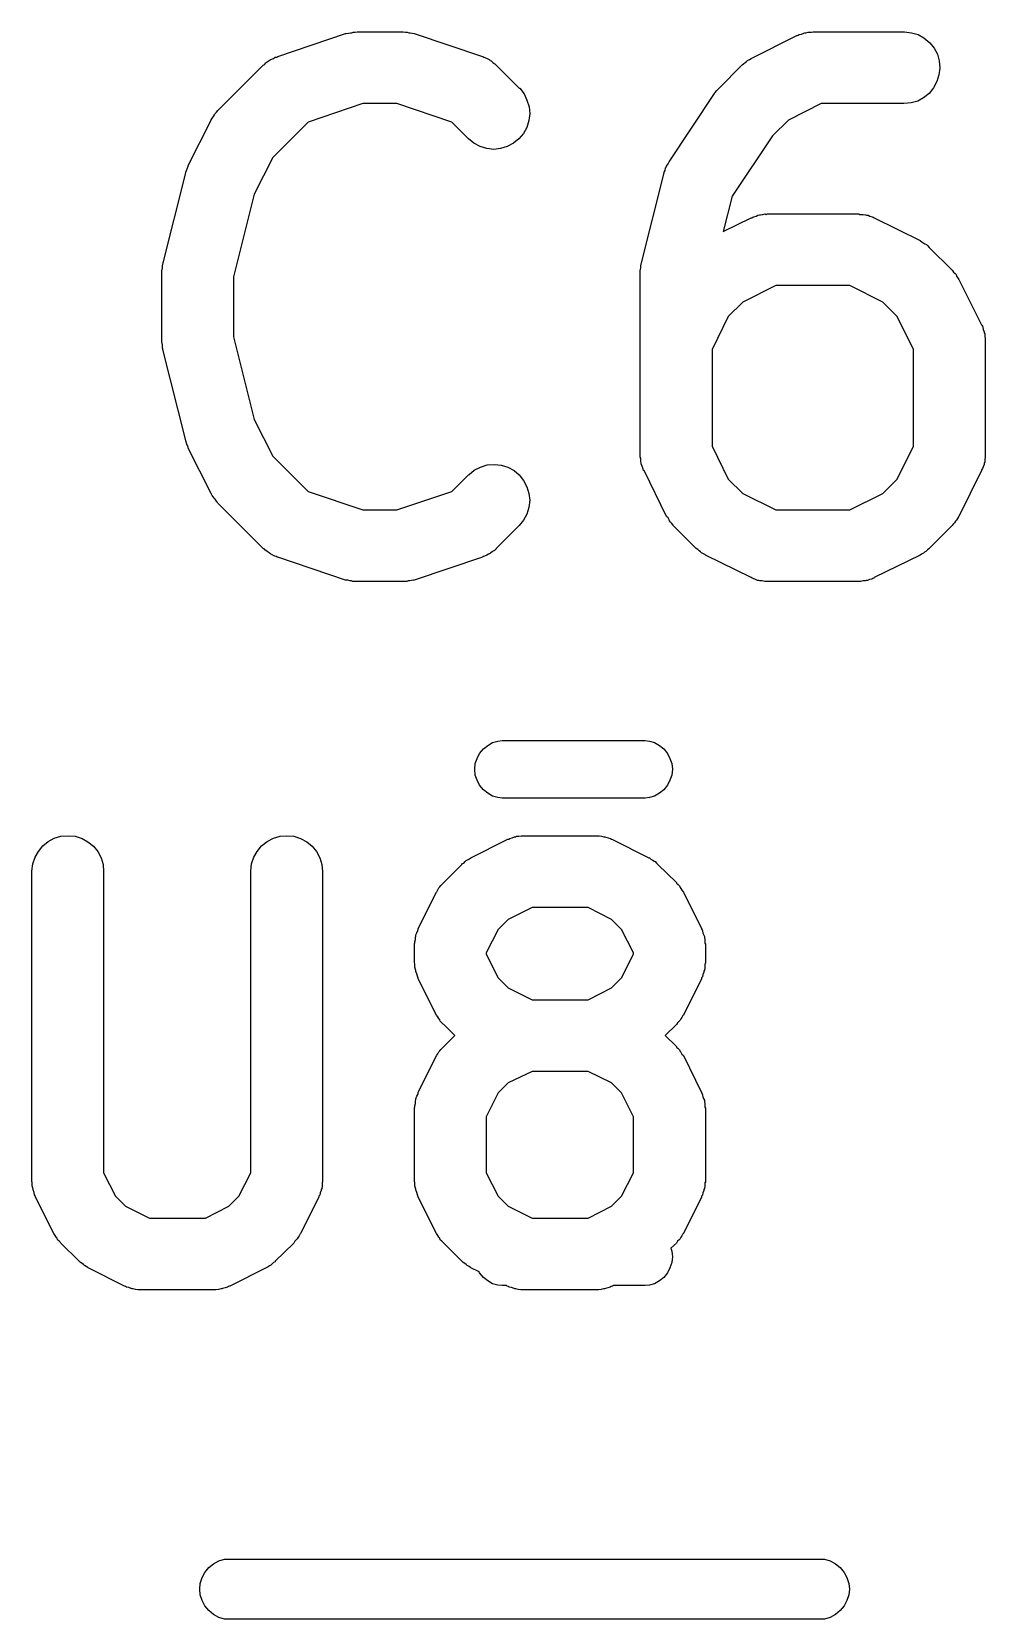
# Model space of a CAD drawing. Extents: x 116.8 to 159.2, y -137.5 to -92.6.
# Drawn here: x 122.555 to 124.548, y -109.118 to -105.797 of the extents above; entities that cross this region are included whole.
import ezdxf

# ---------------------------------------------------------------- set-up
doc = ezdxf.new("R2010")
doc.units = 0
doc.layers.add('BLACK', color=7, linetype='CONTINUOUS')

msp = doc.modelspace()

# ---------------------------------------------------------------- linework, layer by layer
at = {"layer": 'BLACK', "linetype": 'CONTINUOUS'}
for p, q in [((123.069, -105.849), (123.211, -105.801)), ((123.211, -105.801), (123.212, -105.801)), ((123.212, -105.801), (123.217, -105.8)), ((123.217, -105.8), (123.221, -105.799)), ((123.221, -105.799), (123.224, -105.799)), ((123.224, -105.799), (123.227, -105.798)), ((123.227, -105.798), (123.231, -105.798)), ((123.231, -105.798), (123.235, -105.797)), ((123.235, -105.797), (123.33, -105.797)), ((123.33, -105.797), (123.331, -105.797)), ((123.331, -105.797), (123.336, -105.798)), ((123.336, -105.798), (123.34, -105.798)), ((123.34, -105.798), (123.343, -105.799)), ((123.343, -105.799), (123.346, -105.799)), ((123.346, -105.799), (123.35, -105.8)), ((123.35, -105.8), (123.354, -105.801)), ((123.354, -105.801), (123.497, -105.849)), ((124.059, -105.853), (124.154, -105.805)), ((124.154, -105.805), (124.155, -105.805)), ((124.155, -105.805), (124.157, -105.804)), ((124.157, -105.804), (124.159, -105.803)), ((124.159, -105.803), (124.164, -105.802)), ((124.164, -105.802), (124.169, -105.8)), ((124.169, -105.8), (124.171, -105.799)), ((124.171, -105.799), (124.173, -105.799)), ((124.173, -105.799), (124.178, -105.798)), ((124.178, -105.798), (124.183, -105.798)), ((124.183, -105.798), (124.185, -105.798)), ((124.185, -105.798), (124.188, -105.797)), ((124.188, -105.797), (124.378, -105.797)), ((124.378, -105.797), (124.379, -105.797)), ((124.379, -105.797), (124.394, -105.799)), ((124.394, -105.799), (124.408, -105.803)), ((124.408, -105.803), (124.42, -105.81)), ((124.42, -105.81), (124.432, -105.82)), ((124.432, -105.82), (124.441, -105.831)), ((124.441, -105.831), (124.448, -105.844)), ((122.944, -105.962), (123.039, -105.867)), ((123.039, -105.867), (123.04, -105.866)), ((123.04, -105.866), (123.042, -105.865)), ((123.042, -105.865), (123.043, -105.863)), ((123.043, -105.863), (123.047, -105.86)), ((123.047, -105.86), (123.051, -105.857)), ((123.051, -105.857), (123.053, -105.856)), ((123.053, -105.856), (123.055, -105.855)), ((123.055, -105.855), (123.06, -105.853)), ((123.06, -105.853), (123.064, -105.85)), ((123.064, -105.85), (123.067, -105.85)), ((123.067, -105.85), (123.069, -105.849)), ((123.497, -105.849), (123.498, -105.849)), ((123.498, -105.849), (123.5, -105.85)), ((123.5, -105.85), (123.502, -105.851)), ((123.502, -105.851), (123.507, -105.853)), ((123.507, -105.853), (123.511, -105.855)), ((123.511, -105.855), (123.513, -105.857)), ((123.513, -105.857), (123.515, -105.858)), ((123.515, -105.858), (123.519, -105.861)), ((123.519, -105.861), (123.523, -105.864)), ((123.523, -105.864), (123.525, -105.866)), ((123.525, -105.866), (123.526, -105.867)), ((123.526, -105.867), (123.574, -105.915)), ((123.992, -105.915), (124.039, -105.867)), ((124.039, -105.867), (124.04, -105.866)), ((124.04, -105.866), (124.043, -105.864)), ((124.043, -105.864), (124.046, -105.861)), ((124.046, -105.861), (124.049, -105.859)), ((124.049, -105.859), (124.051, -105.857)), ((124.051, -105.857), (124.055, -105.855)), ((124.055, -105.855), (124.059, -105.853)), ((124.448, -105.844), (124.452, -105.858)), ((124.453, -105.873), (124.451, -105.887)), ((124.452, -105.858), (124.453, -105.873)), ((124.447, -105.901), (124.44, -105.914)), ((124.451, -105.887), (124.447, -105.901)), ((123.574, -105.915), (123.575, -105.915)), ((123.575, -105.915), (123.584, -105.927)), ((123.584, -105.927), (123.59, -105.94)), ((123.887, -106.069), (123.982, -105.926)), ((123.982, -105.926), (123.983, -105.925)), ((123.982, -105.926), (123.982, -105.926)), ((123.982, -105.926), (123.982, -105.926)), ((123.982, -105.926), (123.982, -105.926)), ((123.983, -105.925), (123.987, -105.92)), ((123.987, -105.92), (123.992, -105.915)), ((124.419, -105.935), (124.407, -105.942)), ((124.431, -105.926), (124.419, -105.935)), ((124.44, -105.914), (124.431, -105.926)), ((122.935, -105.974), (122.937, -105.971)), ((122.937, -105.971), (122.938, -105.968)), ((122.938, -105.968), (122.941, -105.965)), ((122.941, -105.965), (122.944, -105.962)), ((123.247, -105.947), (123.133, -105.986)), ((123.318, -105.947), (123.247, -105.947)), ((123.433, -105.986), (123.318, -105.947)), ((123.59, -105.94), (123.595, -105.954)), ((123.596, -105.968), (123.594, -105.983)), ((123.595, -105.954), (123.596, -105.968)), ((124.205, -105.947), (124.137, -105.982)), ((124.378, -105.947), (124.205, -105.947)), ((124.393, -105.946), (124.378, -105.947)), ((124.407, -105.942), (124.393, -105.946)), ((122.882, -106.077), (122.93, -105.982)), ((122.93, -105.981), (122.933, -105.977)), ((122.93, -105.982), (122.93, -105.981)), ((122.933, -105.977), (122.935, -105.974)), ((123.133, -105.986), (123.059, -106.06)), ((123.468, -106.021), (123.433, -105.986)), ((123.59, -105.997), (123.583, -106.01)), ((123.594, -105.983), (123.59, -105.997)), ((124.137, -105.982), (124.103, -106.015)), ((123.479, -106.03), (123.468, -106.021)), ((123.492, -106.037), (123.479, -106.03)), ((123.506, -106.041), (123.492, -106.037)), ((123.549, -106.037), (123.535, -106.041)), ((123.562, -106.03), (123.549, -106.037)), ((123.573, -106.021), (123.562, -106.03)), ((123.583, -106.01), (123.573, -106.021)), ((124.103, -106.015), (124.019, -106.141)), ((123.059, -106.06), (123.02, -106.137)), ((123.521, -106.043), (123.506, -106.041)), ((123.535, -106.041), (123.521, -106.043)), ((123.885, -106.073), (123.887, -106.069)), ((122.829, -106.283), (122.877, -106.092)), ((122.877, -106.091), (122.88, -106.084)), ((122.877, -106.092), (122.877, -106.091)), ((122.877, -106.091), (122.877, -106.091)), ((122.877, -106.091), (122.877, -106.091)), ((122.88, -106.084), (122.882, -106.078)), ((122.882, -106.078), (122.882, -106.077)), ((122.882, -106.077), (122.882, -106.077)), ((123.829, -106.283), (123.877, -106.092)), ((123.877, -106.091), (123.879, -106.087)), ((123.877, -106.092), (123.877, -106.091)), ((123.879, -106.087), (123.88, -106.082)), ((123.88, -106.082), (123.881, -106.08)), ((123.881, -106.08), (123.882, -106.078)), ((123.882, -106.078), (123.885, -106.073)), ((123.02, -106.137), (122.977, -106.31)), ((124.019, -106.141), (124, -106.215)), ((124, -106.215), (124.059, -106.186)), ((124.059, -106.186), (124.06, -106.186)), ((124.06, -106.186), (124.062, -106.185)), ((124.062, -106.185), (124.064, -106.184)), ((124.064, -106.184), (124.069, -106.183)), ((124.069, -106.183), (124.073, -106.181)), ((124.073, -106.181), (124.076, -106.18)), ((124.076, -106.18), (124.078, -106.18)), ((124.078, -106.18), (124.083, -106.179)), ((124.083, -106.179), (124.088, -106.178)), ((124.088, -106.178), (124.09, -106.179)), ((124.09, -106.179), (124.092, -106.178)), ((124.092, -106.178), (124.283, -106.178)), ((124.283, -106.178), (124.284, -106.178)), ((124.284, -106.178), (124.286, -106.179)), ((124.286, -106.179), (124.288, -106.179)), ((124.288, -106.179), (124.293, -106.179)), ((124.293, -106.179), (124.298, -106.18)), ((124.298, -106.18), (124.3, -106.181)), ((124.3, -106.181), (124.303, -106.181)), ((124.303, -106.181), (124.307, -106.183)), ((124.307, -106.183), (124.312, -106.184)), ((124.312, -106.184), (124.314, -106.185)), ((124.314, -106.185), (124.316, -106.186)), ((124.316, -106.186), (124.412, -106.234)), ((124.412, -106.234), (124.412, -106.234)), ((124.412, -106.234), (124.416, -106.237)), ((124.416, -106.237), (124.42, -106.239)), ((124.42, -106.239), (124.422, -106.241)), ((124.422, -106.241), (124.425, -106.242)), ((124.425, -106.242), (124.428, -106.245)), ((124.428, -106.245), (124.431, -106.248)), ((124.431, -106.248), (124.479, -106.296)), ((122.827, -106.297), (122.828, -106.291)), ((122.827, -106.299), (122.827, -106.297)), ((122.827, -106.3), (122.827, -106.299)), ((122.827, -106.301), (122.827, -106.3)), ((122.827, -106.444), (122.827, -106.301)), ((122.828, -106.285), (122.829, -106.284)), ((122.828, -106.291), (122.828, -106.285)), ((122.829, -106.284), (122.829, -106.283)), ((123.827, -106.297), (123.828, -106.291)), ((123.827, -106.299), (123.827, -106.297)), ((123.827, -106.3), (123.827, -106.299)), ((123.827, -106.301), (123.827, -106.3)), ((123.827, -106.682), (123.827, -106.301)), ((123.828, -106.285), (123.829, -106.284)), ((123.828, -106.291), (123.828, -106.285)), ((123.829, -106.284), (123.829, -106.283)), ((124.479, -106.296), (124.479, -106.296)), ((124.479, -106.296), (124.482, -106.3)), ((124.482, -106.3), (124.485, -106.303)), ((124.485, -106.303), (124.487, -106.305)), ((124.487, -106.305), (124.488, -106.308)), ((122.977, -106.31), (122.977, -106.435)), ((124.11, -106.328), (124.041, -106.363)), ((124.265, -106.328), (124.11, -106.328)), ((124.334, -106.363), (124.265, -106.328)), ((124.488, -106.308), (124.49, -106.311)), ((124.49, -106.311), (124.493, -106.315)), ((124.493, -106.315), (124.54, -106.41)), ((124.041, -106.363), (124.011, -106.393)), ((124.364, -106.393), (124.334, -106.363)), ((124.011, -106.393), (123.977, -106.462)), ((124.398, -106.462), (124.364, -106.393)), ((122.977, -106.435), (123.02, -106.608)), ((124.54, -106.41), (124.541, -106.411)), ((124.541, -106.411), (124.542, -106.413)), ((124.542, -106.413), (124.543, -106.415)), ((124.543, -106.415), (124.544, -106.42)), ((124.544, -106.42), (124.546, -106.425)), ((124.546, -106.425), (124.546, -106.427)), ((124.546, -106.427), (124.547, -106.429)), ((124.547, -106.429), (124.547, -106.434)), ((124.547, -106.434), (124.548, -106.439)), ((122.827, -106.445), (122.827, -106.444)), ((122.827, -106.446), (122.827, -106.445)), ((122.828, -106.452), (122.827, -106.446)), ((122.828, -106.458), (122.828, -106.452)), ((122.829, -106.46), (122.828, -106.458)), ((122.829, -106.461), (122.829, -106.46)), ((122.829, -106.462), (122.829, -106.461)), ((122.877, -106.652), (122.829, -106.462)), ((123.977, -106.462), (123.977, -106.664)), ((124.398, -106.664), (124.398, -106.462)), ((124.548, -106.439), (124.548, -106.442)), ((124.548, -106.442), (124.548, -106.444)), ((124.548, -106.444), (124.548, -106.682)), ((123.02, -106.608), (123.059, -106.685)), ((122.877, -106.653), (122.877, -106.652)), ((122.879, -106.66), (122.877, -106.653)), ((122.877, -106.653), (122.877, -106.653)), ((122.882, -106.666), (122.879, -106.66)), ((122.882, -106.667), (122.882, -106.666)), ((122.882, -106.668), (122.882, -106.667)), ((122.882, -106.667), (122.882, -106.667)), ((122.93, -106.763), (122.882, -106.668)), ((123.977, -106.664), (124.011, -106.733)), ((124.364, -106.733), (124.398, -106.664)), ((123.059, -106.685), (123.133, -106.759)), ((123.493, -106.708), (123.507, -106.703)), ((123.507, -106.703), (123.522, -106.702)), ((123.522, -106.702), (123.536, -106.704)), ((123.827, -106.684), (123.827, -106.682)), ((123.827, -106.686), (123.827, -106.684)), ((123.828, -106.691), (123.827, -106.686)), ((123.828, -106.696), (123.828, -106.691)), ((123.829, -106.699), (123.828, -106.696)), ((123.829, -106.701), (123.829, -106.699)), ((123.831, -106.706), (123.829, -106.701)), ((124.546, -106.702), (124.544, -106.707)), ((124.547, -106.697), (124.546, -106.7)), ((124.546, -106.7), (124.546, -106.702)), ((124.548, -106.687), (124.547, -106.692)), ((124.547, -106.692), (124.547, -106.697)), ((124.548, -106.682), (124.548, -106.683)), ((124.548, -106.683), (124.548, -106.685)), ((124.548, -106.685), (124.548, -106.687)), ((123.433, -106.759), (123.468, -106.724)), ((123.468, -106.724), (123.469, -106.723)), ((123.469, -106.723), (123.48, -106.714)), ((123.48, -106.714), (123.493, -106.708)), ((123.536, -106.704), (123.55, -106.708)), ((123.55, -106.708), (123.563, -106.715)), ((123.563, -106.715), (123.574, -106.724)), ((123.574, -106.724), (123.583, -106.736)), ((123.583, -106.736), (123.59, -106.749)), ((123.832, -106.71), (123.831, -106.706)), ((123.833, -106.712), (123.832, -106.71)), ((123.834, -106.715), (123.833, -106.712)), ((123.835, -106.715), (123.834, -106.715)), ((123.882, -106.811), (123.835, -106.715)), ((124.011, -106.733), (124.041, -106.763)), ((124.334, -106.763), (124.364, -106.733)), ((124.54, -106.715), (124.493, -106.811)), ((124.541, -106.713), (124.54, -106.715)), ((124.542, -106.711), (124.541, -106.713)), ((124.544, -106.707), (124.542, -106.711)), ((122.932, -106.767), (122.93, -106.763)), ((122.934, -106.77), (122.932, -106.767)), ((122.936, -106.773), (122.934, -106.77)), ((123.133, -106.759), (123.247, -106.797)), ((123.318, -106.797), (123.433, -106.759)), ((123.59, -106.749), (123.594, -106.763)), ((123.594, -106.763), (123.596, -106.777)), ((124.041, -106.763), (124.11, -106.797)), ((124.265, -106.797), (124.334, -106.763)), ((122.938, -106.775), (122.936, -106.773)), ((122.941, -106.779), (122.938, -106.775)), ((122.943, -106.782), (122.941, -106.779)), ((122.944, -106.783), (122.943, -106.782)), ((123.039, -106.878), (122.944, -106.783)), ((123.247, -106.797), (123.318, -106.797)), ((123.594, -106.792), (123.59, -106.806)), ((123.596, -106.777), (123.594, -106.792)), ((124.11, -106.797), (124.265, -106.797)), ((123.574, -106.83), (123.526, -106.878)), ((123.583, -106.819), (123.574, -106.83)), ((123.59, -106.806), (123.583, -106.819)), ((123.885, -106.814), (123.882, -106.811)), ((123.887, -106.818), (123.885, -106.814)), ((123.888, -106.82), (123.887, -106.818)), ((123.89, -106.823), (123.888, -106.82)), ((123.893, -106.826), (123.89, -106.823)), ((123.896, -106.829), (123.893, -106.826)), ((123.896, -106.83), (123.896, -106.829)), ((123.944, -106.878), (123.896, -106.83)), ((124.479, -106.83), (124.431, -106.878)), ((124.481, -106.827), (124.479, -106.83)), ((124.484, -106.824), (124.481, -106.827)), ((124.486, -106.821), (124.484, -106.824)), ((124.488, -106.819), (124.486, -106.821)), ((124.49, -106.815), (124.488, -106.819)), ((124.492, -106.812), (124.49, -106.815)), ((124.493, -106.811), (124.492, -106.812)), ((123.041, -106.879), (123.039, -106.878)), ((123.042, -106.881), (123.041, -106.879)), ((123.047, -106.884), (123.042, -106.881)), ((123.051, -106.887), (123.047, -106.884)), ((123.052, -106.888), (123.051, -106.887)), ((123.054, -106.889), (123.052, -106.888)), ((123.059, -106.892), (123.054, -106.889)), ((123.063, -106.894), (123.059, -106.892)), ((123.066, -106.895), (123.063, -106.894)), ((123.068, -106.896), (123.066, -106.895)), ((123.069, -106.896), (123.068, -106.896)), ((123.211, -106.944), (123.069, -106.896)), ((123.497, -106.896), (123.354, -106.944)), ((123.499, -106.895), (123.497, -106.896)), ((123.501, -106.894), (123.499, -106.895)), ((123.506, -106.892), (123.501, -106.894)), ((123.51, -106.89), (123.506, -106.892)), ((123.512, -106.889), (123.51, -106.89)), ((123.514, -106.888), (123.512, -106.889)), ((123.518, -106.884), (123.514, -106.888)), ((123.522, -106.882), (123.518, -106.884)), ((123.524, -106.88), (123.522, -106.882)), ((123.526, -106.879), (123.524, -106.88)), ((123.526, -106.878), (123.526, -106.879)), ((123.947, -106.88), (123.944, -106.878)), ((123.95, -106.883), (123.947, -106.88)), ((123.953, -106.885), (123.95, -106.883)), ((123.955, -106.887), (123.953, -106.885)), ((123.959, -106.889), (123.955, -106.887)), ((123.963, -106.891), (123.959, -106.889)), ((123.963, -106.892), (123.963, -106.891)), ((124.059, -106.939), (123.963, -106.892)), ((124.412, -106.892), (124.316, -106.939)), ((124.415, -106.89), (124.412, -106.892)), ((124.419, -106.888), (124.415, -106.89)), ((124.421, -106.886), (124.419, -106.888)), ((124.424, -106.884), (124.421, -106.886)), ((124.427, -106.881), (124.424, -106.884)), ((124.43, -106.879), (124.427, -106.881)), ((124.431, -106.878), (124.43, -106.879)), ((123.216, -106.944), (123.211, -106.944)), ((123.22, -106.946), (123.216, -106.944)), ((123.223, -106.946), (123.22, -106.946)), ((123.226, -106.947), (123.223, -106.946)), ((123.23, -106.947), (123.226, -106.947)), ((123.234, -106.947), (123.23, -106.947)), ((123.235, -106.947), (123.234, -106.947)), ((123.33, -106.947), (123.235, -106.947)), ((123.335, -106.947), (123.33, -106.947)), ((123.339, -106.947), (123.335, -106.947)), ((123.342, -106.946), (123.339, -106.947)), ((123.345, -106.946), (123.342, -106.946)), ((123.349, -106.945), (123.345, -106.946)), ((123.353, -106.944), (123.349, -106.945)), ((123.354, -106.944), (123.353, -106.944)), ((124.061, -106.94), (124.059, -106.939)), ((124.063, -106.941), (124.061, -106.94)), ((124.068, -106.943), (124.063, -106.941)), ((124.072, -106.945), (124.068, -106.943)), ((124.075, -106.945), (124.072, -106.945)), ((124.077, -106.946), (124.075, -106.945)), ((124.082, -106.946), (124.077, -106.946)), ((124.087, -106.947), (124.082, -106.946)), ((124.089, -106.947), (124.087, -106.947)), ((124.091, -106.947), (124.089, -106.947)), ((124.092, -106.947), (124.091, -106.947)), ((124.283, -106.947), (124.092, -106.947)), ((124.285, -106.947), (124.283, -106.947)), ((124.287, -106.947), (124.285, -106.947)), ((124.292, -106.946), (124.287, -106.947)), ((124.297, -106.946), (124.292, -106.946)), ((124.299, -106.945), (124.297, -106.946)), ((124.302, -106.945), (124.299, -106.945)), ((124.306, -106.943), (124.302, -106.945)), ((124.311, -106.942), (124.306, -106.943)), ((124.313, -106.941), (124.311, -106.942)), ((124.315, -106.94), (124.313, -106.941)), ((124.316, -106.939), (124.315, -106.94)), ((123.491, -107.307), (123.499, -107.297)), ((123.499, -107.297), (123.508, -107.29)), ((123.508, -107.29), (123.518, -107.284)), ((123.518, -107.284), (123.529, -107.281)), ((123.529, -107.281), (123.538, -107.28)), ((123.538, -107.28), (123.837, -107.28)), ((123.837, -107.28), (123.846, -107.281)), ((123.846, -107.281), (123.857, -107.284)), ((123.857, -107.284), (123.867, -107.29)), ((123.867, -107.29), (123.876, -107.297)), ((123.876, -107.297), (123.884, -107.307)), ((123.481, -107.34), (123.482, -107.328)), ((123.482, -107.328), (123.486, -107.317)), ((123.486, -107.317), (123.491, -107.307)), ((123.884, -107.307), (123.889, -107.317)), ((123.889, -107.317), (123.893, -107.328)), ((123.893, -107.328), (123.894, -107.34)), ((123.482, -107.352), (123.481, -107.34)), ((123.486, -107.363), (123.482, -107.352)), ((123.491, -107.373), (123.486, -107.363)), ((123.889, -107.363), (123.884, -107.373)), ((123.893, -107.352), (123.889, -107.363)), ((123.894, -107.34), (123.893, -107.352)), ((123.499, -107.383), (123.491, -107.373)), ((123.508, -107.39), (123.499, -107.383)), ((123.518, -107.396), (123.508, -107.39)), ((123.529, -107.399), (123.518, -107.396)), ((123.538, -107.4), (123.529, -107.399)), ((123.837, -107.4), (123.538, -107.4)), ((123.846, -107.399), (123.837, -107.4)), ((123.857, -107.396), (123.846, -107.399)), ((123.867, -107.39), (123.857, -107.396)), ((123.876, -107.383), (123.867, -107.39)), ((123.884, -107.373), (123.876, -107.383)), ((122.569, -107.512), (122.578, -107.5)), ((122.578, -107.5), (122.589, -107.491)), ((122.589, -107.491), (122.602, -107.484)), ((122.602, -107.484), (122.616, -107.48)), ((122.616, -107.48), (122.631, -107.479)), ((122.631, -107.479), (122.646, -107.48)), ((122.646, -107.48), (122.66, -107.485)), ((122.66, -107.485), (122.672, -107.492)), ((122.672, -107.492), (122.684, -107.501)), ((123.026, -107.512), (123.035, -107.5)), ((123.035, -107.5), (123.047, -107.491)), ((123.047, -107.491), (123.06, -107.484)), ((123.06, -107.484), (123.074, -107.48)), ((123.074, -107.48), (123.088, -107.479)), ((123.088, -107.479), (123.103, -107.48)), ((123.103, -107.48), (123.117, -107.485)), ((123.117, -107.485), (123.13, -107.492)), ((123.13, -107.492), (123.141, -107.501)), ((123.473, -107.525), (123.549, -107.487)), ((123.549, -107.487), (123.55, -107.486)), ((123.55, -107.486), (123.552, -107.486)), ((123.552, -107.486), (123.554, -107.485)), ((123.554, -107.485), (123.559, -107.483)), ((123.559, -107.483), (123.564, -107.481)), ((123.564, -107.481), (123.566, -107.481)), ((123.566, -107.481), (123.568, -107.48)), ((123.568, -107.48), (123.573, -107.48)), ((123.573, -107.48), (123.578, -107.479)), ((123.578, -107.479), (123.581, -107.479)), ((123.581, -107.479), (123.583, -107.479)), ((123.583, -107.479), (123.735, -107.479)), ((123.735, -107.479), (123.736, -107.479)), ((123.736, -107.479), (123.738, -107.479)), ((123.738, -107.479), (123.741, -107.479)), ((123.741, -107.479), (123.746, -107.48)), ((123.746, -107.48), (123.751, -107.481)), ((123.751, -107.481), (123.753, -107.481)), ((123.753, -107.481), (123.755, -107.482)), ((123.755, -107.482), (123.76, -107.483)), ((123.76, -107.483), (123.765, -107.485)), ((123.765, -107.485), (123.767, -107.486)), ((123.767, -107.486), (123.769, -107.487)), ((123.769, -107.487), (123.845, -107.525)), ((122.557, -107.538), (122.562, -107.524)), ((122.562, -107.524), (122.569, -107.512)), ((122.684, -107.501), (122.693, -107.512)), ((122.693, -107.512), (122.7, -107.525)), ((122.7, -107.525), (122.704, -107.539)), ((123.014, -107.538), (123.019, -107.524)), ((123.019, -107.524), (123.026, -107.512)), ((123.141, -107.501), (123.15, -107.512)), ((123.15, -107.512), (123.157, -107.525)), ((123.157, -107.525), (123.161, -107.539)), ((123.458, -107.536), (123.461, -107.533)), ((123.461, -107.533), (123.463, -107.531)), ((123.463, -107.531), (123.466, -107.529)), ((123.466, -107.529), (123.47, -107.527)), ((123.47, -107.527), (123.473, -107.525)), ((123.845, -107.525), (123.846, -107.525)), ((123.846, -107.525), (123.849, -107.528)), ((123.849, -107.528), (123.853, -107.53)), ((123.853, -107.53), (123.856, -107.532)), ((123.856, -107.532), (123.858, -107.533)), ((123.858, -107.533), (123.861, -107.536)), ((122.555, -107.553), (122.557, -107.538)), ((122.555, -107.554), (122.555, -107.553)), ((122.555, -108.202), (122.555, -107.554)), ((122.704, -107.539), (122.705, -107.554)), ((122.705, -107.554), (122.705, -108.184)), ((123.013, -107.553), (123.014, -107.538)), ((123.013, -107.554), (123.013, -107.553)), ((123.013, -108.184), (123.013, -107.554)), ((123.161, -107.539), (123.163, -107.554)), ((123.163, -107.554), (123.163, -108.202)), ((123.416, -107.577), (123.454, -107.539)), ((123.454, -107.538), (123.458, -107.536)), ((123.454, -107.539), (123.454, -107.538)), ((123.861, -107.536), (123.864, -107.539)), ((123.864, -107.539), (123.903, -107.577)), ((123.363, -107.673), (123.401, -107.597)), ((123.401, -107.597), (123.402, -107.596)), ((123.402, -107.596), (123.404, -107.592)), ((123.404, -107.592), (123.406, -107.588)), ((123.406, -107.588), (123.408, -107.586)), ((123.408, -107.586), (123.41, -107.583)), ((123.41, -107.583), (123.413, -107.58)), ((123.413, -107.58), (123.416, -107.577)), ((123.903, -107.577), (123.903, -107.578)), ((123.903, -107.578), (123.906, -107.581)), ((123.906, -107.581), (123.909, -107.584)), ((123.909, -107.584), (123.91, -107.587)), ((123.91, -107.587), (123.912, -107.589)), ((123.912, -107.589), (123.914, -107.593)), ((123.914, -107.593), (123.917, -107.597)), ((123.917, -107.597), (123.955, -107.673)), ((123.601, -107.629), (123.551, -107.654)), ((123.718, -107.629), (123.601, -107.629)), ((123.767, -107.654), (123.718, -107.629)), ((123.551, -107.654), (123.53, -107.675)), ((123.788, -107.675), (123.767, -107.654)), ((123.356, -107.701), (123.357, -107.696)), ((123.357, -107.691), (123.358, -107.689)), ((123.357, -107.696), (123.357, -107.691)), ((123.358, -107.686), (123.36, -107.682)), ((123.358, -107.689), (123.358, -107.686)), ((123.36, -107.682), (123.362, -107.677)), ((123.362, -107.677), (123.363, -107.675)), ((123.363, -107.675), (123.363, -107.673)), ((123.53, -107.675), (123.505, -107.724)), ((123.813, -107.724), (123.788, -107.675)), ((123.955, -107.673), (123.955, -107.674)), ((123.955, -107.674), (123.956, -107.676)), ((123.956, -107.676), (123.957, -107.678)), ((123.957, -107.678), (123.958, -107.683)), ((123.958, -107.683), (123.96, -107.687)), ((123.96, -107.687), (123.961, -107.69)), ((123.961, -107.69), (123.961, -107.692)), ((123.961, -107.692), (123.962, -107.697)), ((123.962, -107.697), (123.962, -107.702)), ((123.355, -107.705), (123.356, -107.703)), ((123.355, -107.706), (123.355, -107.705)), ((123.355, -107.744), (123.355, -107.706)), ((123.356, -107.703), (123.356, -107.701)), ((123.505, -107.724), (123.505, -107.727)), ((123.505, -107.727), (123.53, -107.776)), ((123.788, -107.776), (123.813, -107.727)), ((123.813, -107.727), (123.813, -107.724)), ((123.962, -107.702), (123.962, -107.704)), ((123.962, -107.704), (123.963, -107.706)), ((123.963, -107.706), (123.963, -107.744)), ((123.356, -107.747), (123.355, -107.744)), ((123.356, -107.749), (123.356, -107.747)), ((123.356, -107.754), (123.356, -107.749)), ((123.357, -107.759), (123.356, -107.754)), ((123.358, -107.761), (123.357, -107.759)), ((123.358, -107.763), (123.358, -107.761)), ((123.36, -107.768), (123.358, -107.763)), ((123.96, -107.764), (123.958, -107.769)), ((123.961, -107.76), (123.96, -107.762)), ((123.96, -107.762), (123.96, -107.764)), ((123.962, -107.755), (123.961, -107.76)), ((123.963, -107.745), (123.962, -107.748)), ((123.962, -107.748), (123.962, -107.75)), ((123.962, -107.75), (123.962, -107.755)), ((123.963, -107.744), (123.963, -107.745)), ((123.361, -107.773), (123.36, -107.768)), ((123.362, -107.775), (123.361, -107.773)), ((123.363, -107.777), (123.362, -107.775)), ((123.363, -107.778), (123.363, -107.777)), ((123.401, -107.854), (123.363, -107.778)), ((123.53, -107.776), (123.551, -107.797)), ((123.551, -107.797), (123.601, -107.822)), ((123.718, -107.822), (123.767, -107.797)), ((123.767, -107.797), (123.788, -107.776)), ((123.955, -107.778), (123.917, -107.854)), ((123.957, -107.774), (123.955, -107.776)), ((123.955, -107.776), (123.955, -107.778)), ((123.958, -107.769), (123.957, -107.774)), ((123.601, -107.822), (123.718, -107.822)), ((123.404, -107.858), (123.401, -107.854)), ((123.406, -107.861), (123.404, -107.858)), ((123.408, -107.864), (123.406, -107.861)), ((123.409, -107.867), (123.408, -107.864)), ((123.91, -107.865), (123.908, -107.867)), ((123.912, -107.862), (123.91, -107.865)), ((123.914, -107.859), (123.912, -107.862)), ((123.916, -107.855), (123.914, -107.859)), ((123.917, -107.854), (123.916, -107.855)), ((123.412, -107.87), (123.409, -107.867)), ((123.415, -107.873), (123.412, -107.87)), ((123.416, -107.874), (123.415, -107.873)), ((123.439, -107.897), (123.416, -107.874)), ((123.416, -107.92), (123.439, -107.897)), ((123.903, -107.874), (123.879, -107.897)), ((123.879, -107.897), (123.903, -107.92)), ((123.905, -107.87), (123.903, -107.874)), ((123.908, -107.867), (123.905, -107.87)), ((123.404, -107.935), (123.406, -107.931)), ((123.406, -107.931), (123.408, -107.929)), ((123.408, -107.929), (123.41, -107.926)), ((123.41, -107.926), (123.413, -107.923)), ((123.413, -107.923), (123.416, -107.92)), ((123.903, -107.92), (123.903, -107.921)), ((123.903, -107.921), (123.906, -107.924)), ((123.906, -107.924), (123.909, -107.927)), ((123.909, -107.927), (123.91, -107.93)), ((123.91, -107.93), (123.912, -107.932)), ((123.912, -107.932), (123.914, -107.936)), ((123.363, -108.016), (123.401, -107.939)), ((123.401, -107.939), (123.402, -107.938)), ((123.402, -107.938), (123.404, -107.935)), ((123.914, -107.936), (123.917, -107.939)), ((123.917, -107.939), (123.955, -108.016)), ((123.551, -107.996), (123.53, -108.017)), ((123.601, -107.972), (123.551, -107.996)), ((123.718, -107.972), (123.601, -107.972)), ((123.767, -107.996), (123.718, -107.972)), ((123.788, -108.017), (123.767, -107.996)), ((123.357, -108.034), (123.358, -108.031)), ((123.358, -108.029), (123.36, -108.024)), ((123.358, -108.031), (123.358, -108.029)), ((123.36, -108.024), (123.362, -108.02)), ((123.362, -108.02), (123.363, -108.018)), ((123.363, -108.018), (123.363, -108.016)), ((123.53, -108.017), (123.505, -108.067)), ((123.813, -108.067), (123.788, -108.017)), ((123.955, -108.016), (123.955, -108.017)), ((123.955, -108.017), (123.956, -108.019)), ((123.956, -108.019), (123.957, -108.021)), ((123.957, -108.021), (123.958, -108.025)), ((123.958, -108.025), (123.96, -108.03)), ((123.96, -108.03), (123.961, -108.032)), ((123.961, -108.032), (123.961, -108.035)), ((123.355, -108.048), (123.356, -108.046)), ((123.355, -108.049), (123.355, -108.048)), ((123.355, -108.202), (123.355, -108.049)), ((123.356, -108.044), (123.357, -108.039)), ((123.356, -108.046), (123.356, -108.044)), ((123.357, -108.039), (123.357, -108.034)), ((123.961, -108.035), (123.962, -108.04)), ((123.962, -108.04), (123.962, -108.045)), ((123.962, -108.045), (123.962, -108.047)), ((123.962, -108.047), (123.963, -108.049)), ((123.963, -108.049), (123.963, -108.202)), ((123.505, -108.067), (123.505, -108.184)), ((123.813, -108.184), (123.813, -108.067)), ((122.705, -108.184), (122.73, -108.233)), ((122.988, -108.233), (123.013, -108.184)), ((123.505, -108.184), (123.53, -108.233)), ((123.788, -108.233), (123.813, -108.184)), ((122.556, -108.204), (122.555, -108.202)), ((122.556, -108.206), (122.556, -108.204)), ((122.556, -108.211), (122.556, -108.206)), ((122.557, -108.216), (122.556, -108.211)), ((122.558, -108.218), (122.557, -108.216)), ((122.558, -108.22), (122.558, -108.218)), ((122.56, -108.225), (122.558, -108.22)), ((122.561, -108.23), (122.56, -108.225)), ((122.562, -108.232), (122.561, -108.23)), ((123.157, -108.231), (123.155, -108.233)), ((123.158, -108.226), (123.157, -108.231)), ((123.16, -108.221), (123.158, -108.226)), ((123.161, -108.217), (123.16, -108.219)), ((123.16, -108.219), (123.16, -108.221)), ((123.162, -108.212), (123.161, -108.217)), ((123.163, -108.203), (123.162, -108.205)), ((123.162, -108.205), (123.162, -108.207)), ((123.162, -108.207), (123.162, -108.212)), ((123.163, -108.202), (123.163, -108.203)), ((123.356, -108.204), (123.355, -108.202)), ((123.356, -108.206), (123.356, -108.204)), ((123.356, -108.211), (123.356, -108.206)), ((123.357, -108.216), (123.356, -108.211)), ((123.358, -108.218), (123.357, -108.216)), ((123.358, -108.22), (123.358, -108.218)), ((123.36, -108.225), (123.358, -108.22)), ((123.361, -108.23), (123.36, -108.225)), ((123.362, -108.232), (123.361, -108.23)), ((123.957, -108.231), (123.955, -108.233)), ((123.958, -108.226), (123.957, -108.231)), ((123.96, -108.221), (123.958, -108.226)), ((123.961, -108.217), (123.96, -108.219)), ((123.96, -108.219), (123.96, -108.221)), ((123.962, -108.212), (123.961, -108.217)), ((123.963, -108.203), (123.962, -108.205)), ((123.962, -108.205), (123.962, -108.207)), ((123.962, -108.207), (123.962, -108.212)), ((123.963, -108.202), (123.963, -108.203)), ((122.563, -108.234), (122.562, -108.232)), ((122.563, -108.235), (122.563, -108.234)), ((122.601, -108.311), (122.563, -108.235)), ((122.73, -108.233), (122.751, -108.254)), ((122.751, -108.254), (122.801, -108.279)), ((122.918, -108.279), (122.967, -108.254)), ((122.967, -108.254), (122.988, -108.233)), ((123.155, -108.235), (123.117, -108.311)), ((123.155, -108.233), (123.155, -108.235)), ((123.363, -108.234), (123.362, -108.232)), ((123.363, -108.235), (123.363, -108.234)), ((123.401, -108.311), (123.363, -108.235)), ((123.53, -108.233), (123.551, -108.254)), ((123.551, -108.254), (123.601, -108.279)), ((123.718, -108.279), (123.767, -108.254)), ((123.767, -108.254), (123.788, -108.233)), ((123.955, -108.235), (123.917, -108.311)), ((123.955, -108.233), (123.955, -108.235)), ((122.801, -108.279), (122.918, -108.279)), ((123.601, -108.279), (123.718, -108.279)), ((122.604, -108.315), (122.601, -108.311)), ((122.606, -108.319), (122.604, -108.315)), ((122.608, -108.321), (122.606, -108.319)), ((122.609, -108.324), (122.608, -108.321)), ((122.612, -108.327), (122.609, -108.324)), ((122.615, -108.33), (122.612, -108.327)), ((122.616, -108.331), (122.615, -108.33)), ((122.654, -108.369), (122.616, -108.331)), ((123.103, -108.331), (123.064, -108.369)), ((123.105, -108.327), (123.103, -108.331)), ((123.108, -108.324), (123.105, -108.327)), ((123.11, -108.322), (123.108, -108.324)), ((123.112, -108.319), (123.11, -108.322)), ((123.114, -108.316), (123.112, -108.319)), ((123.116, -108.312), (123.114, -108.316)), ((123.117, -108.311), (123.116, -108.312)), ((123.404, -108.315), (123.401, -108.311)), ((123.406, -108.319), (123.404, -108.315)), ((123.408, -108.321), (123.406, -108.319)), ((123.409, -108.324), (123.408, -108.321)), ((123.412, -108.327), (123.409, -108.324)), ((123.415, -108.33), (123.412, -108.327)), ((123.416, -108.331), (123.415, -108.33)), ((123.454, -108.369), (123.416, -108.331)), ((123.903, -108.331), (123.891, -108.342)), ((123.905, -108.327), (123.903, -108.331)), ((123.908, -108.324), (123.905, -108.327)), ((123.91, -108.322), (123.908, -108.324)), ((123.912, -108.319), (123.91, -108.322)), ((123.914, -108.316), (123.912, -108.319)), ((123.916, -108.312), (123.914, -108.316)), ((123.917, -108.311), (123.916, -108.312)), ((123.891, -108.342), (123.893, -108.348)), ((123.893, -108.348), (123.894, -108.36)), ((123.894, -108.36), (123.893, -108.372)), ((122.657, -108.372), (122.654, -108.369)), ((122.66, -108.374), (122.657, -108.372)), ((122.663, -108.376), (122.66, -108.374)), ((122.665, -108.378), (122.663, -108.376)), ((122.669, -108.38), (122.665, -108.378)), ((122.672, -108.382), (122.669, -108.38)), ((122.673, -108.383), (122.672, -108.382)), ((122.749, -108.421), (122.673, -108.383)), ((123.045, -108.383), (122.969, -108.421)), ((123.049, -108.381), (123.045, -108.383)), ((123.052, -108.379), (123.049, -108.381)), ((123.055, -108.377), (123.052, -108.379)), ((123.057, -108.375), (123.055, -108.377)), ((123.06, -108.372), (123.057, -108.375)), ((123.064, -108.37), (123.06, -108.372)), ((123.064, -108.369), (123.064, -108.37)), ((123.457, -108.372), (123.454, -108.369)), ((123.46, -108.374), (123.457, -108.372)), ((123.463, -108.376), (123.46, -108.374)), ((123.465, -108.378), (123.463, -108.376)), ((123.469, -108.38), (123.465, -108.378)), ((123.472, -108.382), (123.469, -108.38)), ((123.473, -108.383), (123.472, -108.382)), ((123.49, -108.391), (123.473, -108.383)), ((123.491, -108.393), (123.49, -108.391)), ((123.499, -108.403), (123.491, -108.393)), ((123.884, -108.393), (123.876, -108.403)), ((123.889, -108.383), (123.884, -108.393)), ((123.893, -108.372), (123.889, -108.383)), ((122.751, -108.422), (122.749, -108.421)), ((122.753, -108.423), (122.751, -108.422)), ((122.758, -108.424), (122.753, -108.423)), ((122.763, -108.426), (122.758, -108.424)), ((122.765, -108.427), (122.763, -108.426)), ((122.767, -108.427), (122.765, -108.427)), ((122.772, -108.428), (122.767, -108.427)), ((122.777, -108.429), (122.772, -108.428)), ((122.78, -108.429), (122.777, -108.429)), ((122.782, -108.429), (122.78, -108.429)), ((122.783, -108.429), (122.782, -108.429)), ((122.935, -108.429), (122.783, -108.429)), ((122.937, -108.429), (122.935, -108.429)), ((122.94, -108.429), (122.937, -108.429)), ((122.945, -108.428), (122.94, -108.429)), ((122.95, -108.427), (122.945, -108.428)), ((122.952, -108.427), (122.95, -108.427)), ((122.954, -108.426), (122.952, -108.427)), ((122.959, -108.425), (122.954, -108.426)), ((122.964, -108.423), (122.959, -108.425)), ((122.966, -108.422), (122.964, -108.423)), ((122.968, -108.421), (122.966, -108.422)), ((122.969, -108.421), (122.968, -108.421)), ((123.508, -108.41), (123.499, -108.403)), ((123.518, -108.416), (123.508, -108.41)), ((123.529, -108.419), (123.518, -108.416)), ((123.538, -108.42), (123.529, -108.419)), ((123.547, -108.42), (123.538, -108.42)), ((123.549, -108.421), (123.547, -108.42)), ((123.551, -108.422), (123.549, -108.421)), ((123.553, -108.423), (123.551, -108.422)), ((123.558, -108.424), (123.553, -108.423)), ((123.563, -108.426), (123.558, -108.424)), ((123.565, -108.427), (123.563, -108.426)), ((123.567, -108.427), (123.565, -108.427)), ((123.572, -108.428), (123.567, -108.427)), ((123.577, -108.429), (123.572, -108.428)), ((123.58, -108.429), (123.577, -108.429)), ((123.582, -108.429), (123.58, -108.429)), ((123.583, -108.429), (123.582, -108.429)), ((123.735, -108.429), (123.583, -108.429)), ((123.737, -108.429), (123.735, -108.429)), ((123.74, -108.429), (123.737, -108.429)), ((123.745, -108.428), (123.74, -108.429)), ((123.75, -108.427), (123.745, -108.428)), ((123.752, -108.427), (123.75, -108.427)), ((123.754, -108.426), (123.752, -108.427)), ((123.759, -108.425), (123.754, -108.426)), ((123.764, -108.423), (123.759, -108.425)), ((123.766, -108.422), (123.764, -108.423)), ((123.768, -108.421), (123.766, -108.422)), ((123.769, -108.421), (123.768, -108.421)), ((123.771, -108.42), (123.769, -108.421)), ((123.837, -108.42), (123.771, -108.42)), ((123.846, -108.419), (123.837, -108.42)), ((123.857, -108.416), (123.846, -108.419)), ((123.867, -108.41), (123.857, -108.416)), ((123.876, -108.403), (123.867, -108.41)), ((122.946, -108.996), (122.958, -108.992)), ((122.958, -108.992), (122.967, -108.992)), ((122.967, -108.992), (124.203, -108.992)), ((124.203, -108.992), (124.212, -108.992)), ((124.212, -108.992), (124.224, -108.996)), ((122.911, -109.031), (122.917, -109.02)), ((122.917, -109.02), (122.925, -109.01)), ((122.925, -109.01), (122.935, -109.002)), ((122.935, -109.002), (122.946, -108.996)), ((124.224, -108.996), (124.235, -109.002)), ((124.235, -109.002), (124.245, -109.01)), ((124.245, -109.01), (124.253, -109.02)), ((124.253, -109.02), (124.259, -109.031)), ((122.906, -109.055), (122.907, -109.043)), ((122.907, -109.067), (122.906, -109.055)), ((122.907, -109.043), (122.911, -109.031)), ((124.259, -109.031), (124.263, -109.043)), ((124.263, -109.043), (124.264, -109.055)), ((124.264, -109.055), (124.263, -109.067)), ((122.911, -109.079), (122.907, -109.067)), ((122.917, -109.09), (122.911, -109.079)), ((122.925, -109.1), (122.917, -109.09)), ((124.253, -109.09), (124.245, -109.1)), ((124.259, -109.079), (124.253, -109.09)), ((124.263, -109.067), (124.259, -109.079)), ((122.935, -109.108), (122.925, -109.1)), ((122.946, -109.114), (122.935, -109.108)), ((122.958, -109.118), (122.946, -109.114)), ((122.967, -109.118), (122.958, -109.118)), ((124.203, -109.118), (122.967, -109.118)), ((124.212, -109.118), (124.203, -109.118)), ((124.224, -109.114), (124.212, -109.118)), ((124.235, -109.108), (124.224, -109.114)), ((124.245, -109.1), (124.235, -109.108))]:
    msp.add_line(p, q, dxfattribs=at)

doc.saveas('drawing.dxf')
